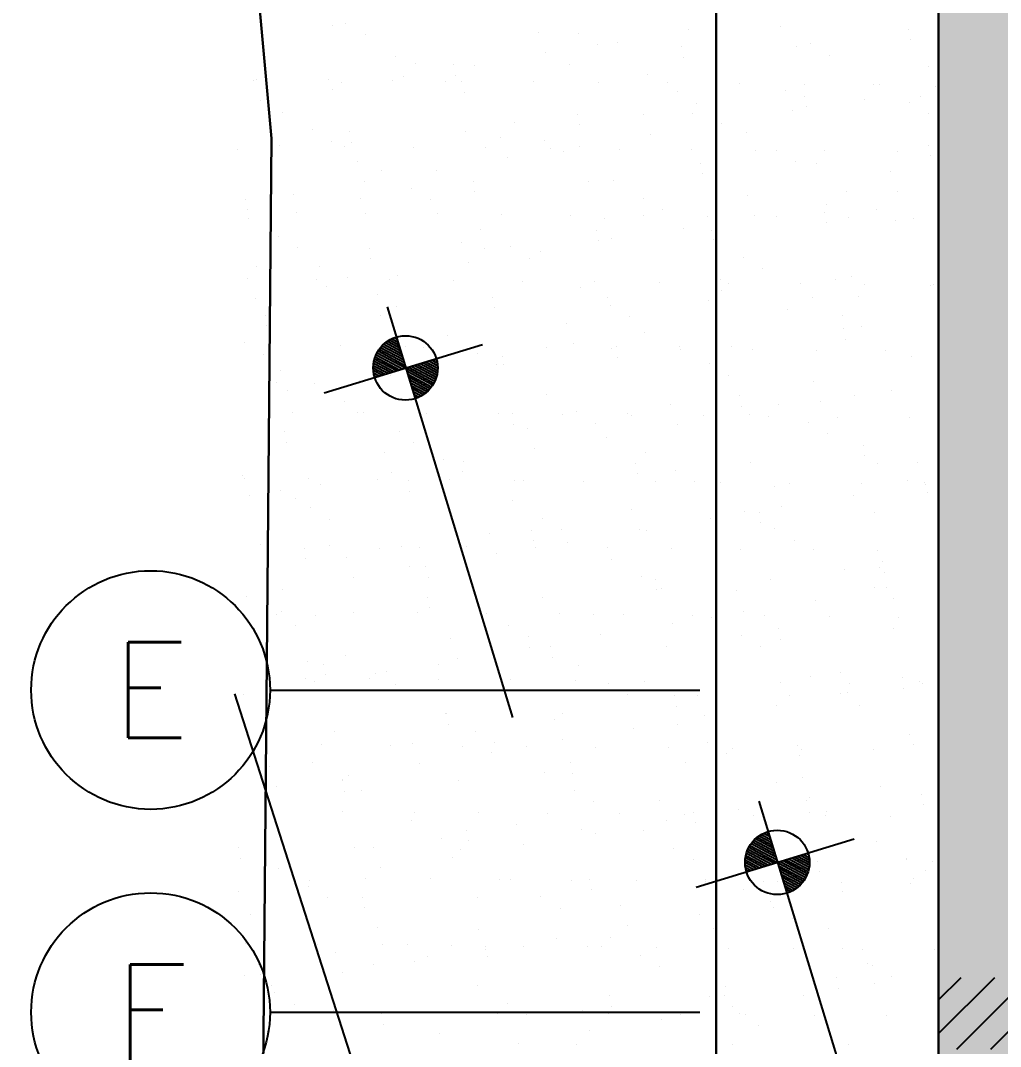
# Model space of a CAD drawing. Header units: millimetres. Extents: x -3 to 53, y -269 to 39.
# Drawn here: x -1.922 to 0.13, y 29.053 to 31.203 of the extents above; entities that cross this region are included whole.
import ezdxf
from ezdxf.enums import TextEntityAlignment as Align
from ezdxf.xclip import XClip

# ---------------------------------------------------------------- set-up
doc = ezdxf.new("R2010")
doc.units = ezdxf.units.MM
doc.header["$LTSCALE"] = 15
doc.header["$XCLIPFRAME"] = 2
for name, pattern in [('ACAD_ISO07W100', [3, 0, -3]), ('HIDDEN2', [0.1875, 0.125, -0.0625]), ('PHANTOM', [63.5, 31.75, -6.35, 6.35, -6.35, 6.35, -6.35]), ('PHANTOM2', [1.25, 0.625, -0.125, 0.125, -0.125, 0.125, -0.125])]:
    doc.linetypes.add(name, pattern=pattern)
doc.layers.get('0').update_dxf_attribs({"color": 250})
for name, color, linetype in [('A-EJES', 251, 'PHANTOM'), ('A-EST HATCH', 250, 'Continuous'), ('A-EST PLACAS', 250, 'Continuous'), ('A-MURO BAJO', 251, 'Continuous'), ('A-PROYECCIONES', 250, 'HIDDEN2'), ('DLP_VERDE', 250, 'Continuous'), ('MURO CF 60', 250, 'Continuous')]:
    doc.layers.add(name, color=color, linetype=linetype)
doc.layers.add('A-MUROS', color=252, linetype='Continuous', lineweight=30)
doc.styles.add('R80', font='ARIALN.TTF', dxfattribs={"height": 2.03})
doc.styles.add('ROMANS', font='romans.shx', dxfattribs={"width": 0.8})

# ---------------------------------------------------------------- blocks, each defined once
blk = doc.blocks.new('A$C9f73720c')
at = {"linetype": 'Continuous'}
h = blk.add_hatch(dxfattribs=at)
h.set_pattern_fill('_USER', color=256, scale=0.0045, angle=45.009, style=0, pattern_type=0)
h.set_pattern_definition([(45.00902432, (1638.109574, 1277.779984), (-0.003182365118, 0.003181362805), [])])
h.paths.add_polyline_path([(44.7063, 84.287), (44.7738, 84.287, 0.409209), (44.7063, 84.3533)])
h.paths.add_polyline_path([(44.6388, 84.287, 0.004279), (44.6388, 84.2858, 0.414214), (44.7063, 84.2183), (44.7063, 84.287)])
h = blk.add_hatch(dxfattribs=at)
h.set_pattern_fill('_USER', color=256, scale=0.0045, angle=45.009, style=0, pattern_type=0)
h.set_pattern_definition([(45.00902432, (1636.8914062, 1277.3377863), (-0.003182365118, 0.003181362805), [])])
h.paths.add_polyline_path([(43.4882, 83.8448), (43.5557, 83.8448, 0.409209), (43.4882, 83.9111)])
h.paths.add_polyline_path([(43.4207, 83.8448, 0.004279), (43.4207, 83.8436, 0.414214), (43.4882, 83.7761), (43.4882, 83.8448)])
for p, q in [((44.7064, 84.1081, 0), (44.7063, 84.4542, 0)), ((45.4728, 84.2871, 0), (44.5728, 84.287, 0)), ((43.4882, 83.6659, 0), (43.4881, 84.012, 0)), ((44.2546, 83.8449, 0), (43.3546, 83.8448, 0))]:
    blk.add_line(p, q)
for centre in [(44.7063, 84.2858, 0), (43.4882, 83.8436, 0)]:
    blk.add_circle(centre, 0.0675, dxfattribs=at)
at = {"layer": 'A-MURO BAJO'}
blk.add_line((50.4928, 82.8724, 0), (38.0994, 86.656, 0), dxfattribs=at)
at = {"layer": 'A-PROYECCIONES'}
blk.add_line((24.1717, 83.0338, 0), (49.065, 83.3701, 0), dxfattribs=at)
at = {"layer": 'DLP_VERDE'}
blk.add_line((38.0993, 86.6557), (50.4927, 82.8724), dxfattribs=at)
at = {"layer": 'DLP_VERDE', "lineweight": 30}
for p, q in [((40.2443, 85.5138, 0), (46.9749, 83.4592, 0)), ((41.3736, 84.0437, 0), (42.9469, 83.7157, 0)), ((42.9469, 83.7157, 0), (46.2679, 82.6696, 0))]:
    blk.add_line(p, q, dxfattribs=at)
at = {"layer": 'DLP_VERDE', "linetype": 'Continuous'}
for p, q in [((43.2049, 85.0754), (43.2049, 85.0754)), ((43.2494, 85.0774), (43.2494, 85.0774)), ((43.1171, 85.0592), (43.1171, 85.0592)), ((43.1391, 85.0563), (43.1391, 85.0563)), ((43.2991, 85.0474), (43.2991, 85.0474)), ((43.2581, 85.0406), (43.2581, 85.0406)), ((43.3621, 85.027), (43.3621, 85.027)), ((43.2647, 85.0159), (43.2647, 85.0159)), ((43.3841, 85.0241), (43.3841, 85.0241)), ((43.2109, 84.9666), (43.2109, 84.9666)), ((43.3552, 84.9604), (43.3552, 84.9604)), ((43.207, 84.9534), (43.207, 84.9534)), ((43.4987, 84.9522), (43.4987, 84.9522)), ((43.6446, 84.9453), (43.6446, 84.9453)), ((43.645, 84.9529), (43.645, 84.9529)), ((43.2316, 84.9273), (43.2316, 84.9273)), ((43.3914, 84.9343), (43.3914, 84.9343)), ((43.4359, 84.9362), (43.4359, 84.9362)), ((43.4921, 84.9147), (43.4921, 84.9147)), ((43.1211, 84.8844), (43.1211, 84.8844)), ((43.4577, 84.8832), (43.4577, 84.8832)), ((43.7748, 84.8643), (43.7748, 84.8643)), ((43.0867, 84.8528), (43.0867, 84.8528)), ((43.4039, 84.8339), (43.4039, 84.8339)), ((43.0839, 84.8234), (43.0839, 84.8234)), ((43.1635, 84.8156), (43.1635, 84.8156)), ((43.3098, 84.8163), (43.3098, 84.8163)), ((43.4581, 84.8233), (43.4581, 84.8233)), ((43.6016, 84.8151), (43.6016, 84.8151)), ((43.7478, 84.8157), (43.7478, 84.8157)), ((43.8961, 84.8228), (43.8961, 84.8228)), ((43.9909, 84.8111), (43.9909, 84.8111)), ((44.0353, 84.8131), (44.0353, 84.8131)), ((44.0396, 84.8145), (44.0396, 84.8145)), ((44.056, 84.8124), (44.056, 84.8124)), ((43.033, 84.8036), (43.033, 84.8036)), ((43.1879, 84.8098), (43.1879, 84.8098)), ((43.21, 84.8069), (43.21, 84.8069)), ((43.3289, 84.7912), (43.3289, 84.7912)), ((43.5779, 84.7931), (43.5779, 84.7931)), ((43.6224, 84.795), (43.6224, 84.795)), ((43.8311, 84.8041), (43.8311, 84.8041)), ((43.165, 84.7751), (43.165, 84.7751)), ((43.2094, 84.777), (43.2094, 84.777)), ((43.4181, 84.7861), (43.4181, 84.7861)), ((43.433, 84.7775), (43.433, 84.7775)), ((43.455, 84.7746), (43.455, 84.7746)), ((43.685, 84.782), (43.685, 84.782)), ((44.0216, 84.7809), (44.0216, 84.7809)), ((43.3141, 84.7517), (43.3141, 84.7517)), ((43.574, 84.7589), (43.574, 84.7589)), ((43.6506, 84.7505), (43.6506, 84.7505)), ((43.678, 84.7452), (43.678, 84.7452)), ((43.7, 84.7423), (43.7, 84.7423)), ((43.819, 84.7267), (43.819, 84.7267)), ((43.9678, 84.7316), (43.9678, 84.7316)), ((43.2797, 84.7201), (43.2797, 84.7201)), ((43.923, 84.713), (43.923, 84.713)), ((43.945, 84.7101), (43.945, 84.7101)), ((43.1229, 84.6867), (43.1229, 84.6867)), ((43.5609, 84.6862), (43.5609, 84.6862)), ((43.5969, 84.7012), (43.5969, 84.7012)), ((43.999, 84.6857), (43.999, 84.6857)), ((44.064, 84.6944), (44.064, 84.6944)), ((44.4306, 84.681), (44.4306, 84.681)), ((44.437, 84.6851), (44.437, 84.6851)), ((43.226, 84.6709), (43.226, 84.6709)), ((43.2664, 84.6785), (43.2664, 84.6785)), ((43.4126, 84.6792), (43.4126, 84.6792)), ((43.7044, 84.678), (43.7044, 84.678)), ((43.8507, 84.6786), (43.8507, 84.6786)), ((44.0176, 84.663), (44.0176, 84.663)), ((44.1424, 84.6774), (44.1424, 84.6774)), ((44.168, 84.6807), (44.168, 84.6807)), ((44.1774, 84.67), (44.1774, 84.67)), ((44.1901, 84.6778), (44.1901, 84.6778)), ((44.2218, 84.6719), (44.2218, 84.6719)), ((44.2489, 84.6797), (44.2489, 84.6797)), ((44.2887, 84.6781), (44.2887, 84.6781)), ((44.3091, 84.6622), (44.3091, 84.6622)), ((44.5805, 84.6769), (44.5805, 84.6769)), ((43.6046, 84.6449), (43.6046, 84.6449)), ((43.7644, 84.6519), (43.7644, 84.6519)), ((43.8089, 84.6539), (43.8089, 84.6539)), ((43.878, 84.6493), (43.878, 84.6493)), ((44.2145, 84.6482), (44.2145, 84.6482)), ((44.4131, 84.6485), (44.4131, 84.6485)), ((44.4351, 84.6456), (44.4351, 84.6456)), ((42.9829, 84.6178), (42.9829, 84.6178)), ((43.1916, 84.6269), (43.1916, 84.6269)), ((43.3515, 84.6339), (43.3515, 84.6339)), ((43.3959, 84.6358), (43.3959, 84.6358)), ((43.5071, 84.619), (43.5071, 84.619)), ((43.8436, 84.6178), (43.8436, 84.6178)), ((44.5317, 84.6293), (44.5317, 84.6293)), ((44.5541, 84.6299), (44.5541, 84.6299)), ((44.1608, 84.5989), (44.1608, 84.5989)), ((44.6581, 84.6162), (44.6581, 84.6162)), ((44.6801, 84.6133), (44.6801, 84.6133)), ((44.7991, 84.5976), (44.7991, 84.5976)), ((43.0138, 84.5926), (43.0138, 84.5926)), ((43.0358, 84.5897), (43.0358, 84.5897)), ((43.1362, 84.5886), (43.1362, 84.5886)), ((43.1548, 84.574), (43.1548, 84.574)), ((43.4727, 84.5874), (43.4727, 84.5874)), ((44.8128, 84.5774), (44.8128, 84.5774)), ((43.1017, 84.5571), (43.1017, 84.5571)), ((43.2588, 84.5603), (43.2588, 84.5603)), ((43.2808, 84.5574), (43.2808, 84.5574)), ((43.7899, 84.5685), (43.7899, 84.5685)), ((43.0774, 84.5426), (43.0774, 84.5426)), ((43.2257, 84.5496), (43.2257, 84.5496)), ((43.3692, 84.5414), (43.3692, 84.5414)), ((43.3998, 84.5417), (43.3998, 84.5417)), ((43.4189, 84.5382), (43.4189, 84.5382)), ((43.5155, 84.5421), (43.5155, 84.5421)), ((43.6638, 84.5491), (43.6638, 84.5491)), ((43.8072, 84.5409), (43.8072, 84.5409)), ((43.9535, 84.5415), (43.9535, 84.5415)), ((44.1018, 84.5486), (44.1018, 84.5486)), ((44.2453, 84.5403), (44.2453, 84.5403)), ((44.3915, 84.541), (44.3915, 84.541)), ((44.4083, 84.5307), (44.4083, 84.5307)), ((44.4419, 84.547), (44.4419, 84.547)), ((44.5398, 84.548), (44.5398, 84.548)), ((44.6171, 84.5398), (44.6171, 84.5398)), ((44.6833, 84.5398), (44.6833, 84.5398)), ((44.7769, 84.5468), (44.7769, 84.5468)), ((44.7784, 84.5458), (44.7784, 84.5458)), ((44.8213, 84.5488), (44.8213, 84.5488)), ((44.8296, 84.5405), (44.8296, 84.5405)), ((44.9779, 84.5475), (44.9779, 84.5475)), ((43.5038, 84.528), (43.5038, 84.528)), ((43.5259, 84.5251), (43.5259, 84.5251)), ((43.6448, 84.5095), (43.6448, 84.5095)), ((43.9509, 84.5107), (43.9509, 84.5107)), ((43.9954, 84.5127), (43.9954, 84.5127)), ((44.071, 84.5166), (44.071, 84.5166)), ((44.2041, 84.5218), (44.2041, 84.5218)), ((44.3639, 84.5288), (44.3639, 84.5288)), ((44.4075, 84.5155), (44.4075, 84.5155)), ((43.048, 84.5078), (43.048, 84.5078)), ((43.538, 84.4927), (43.538, 84.4927)), ((43.5824, 84.4947), (43.5824, 84.4947)), ((43.7488, 84.4958), (43.7488, 84.4958)), ((43.7709, 84.4929), (43.7709, 84.4929)), ((43.7911, 84.5038), (43.7911, 84.5038)), ((44.7247, 84.4966), (44.7247, 84.4966)), ((42.9651, 84.4677), (42.9651, 84.4677)), ((43.125, 84.4747), (43.125, 84.4747)), ((43.1694, 84.4766), (43.1694, 84.4766)), ((43.3781, 84.4857), (43.3781, 84.4857)), ((43.7001, 84.4863), (43.7001, 84.4863)), ((43.8899, 84.4772), (43.8899, 84.4772)), ((44.0366, 84.4851), (44.0366, 84.4851)), ((44.3538, 84.4662), (44.3538, 84.4662)), ((43.3291, 84.4559), (43.3291, 84.4559)), ((43.6657, 84.4547), (43.6657, 84.4547)), ((43.9939, 84.4635), (43.9939, 84.4635)), ((44.0159, 84.4606), (44.0159, 84.4606)), ((44.1349, 84.445), (44.1349, 84.445)), ((45.0058, 84.4447), (45.0058, 84.4447)), ((42.9582, 84.4255), (42.9582, 84.4255)), ((43.2947, 84.4244), (43.2947, 84.4244)), ((43.9828, 84.4359), (43.9828, 84.4359)), ((44.2389, 84.4313), (44.2389, 84.4313)), ((44.2609, 84.4284), (44.2609, 84.4284)), ((43.034, 84.4048), (43.034, 84.4048)), ((43.1803, 84.4055), (43.1803, 84.4055)), ((43.3286, 84.4125), (43.3286, 84.4125)), ((43.472, 84.4043), (43.472, 84.4043)), ((43.6119, 84.4055), (43.6119, 84.4055)), ((43.6183, 84.405), (43.6183, 84.405)), ((43.7666, 84.412), (43.7666, 84.412)), ((43.9101, 84.4038), (43.9101, 84.4038)), ((44.0563, 84.4044), (44.0563, 84.4044)), ((44.2046, 84.4115), (44.2046, 84.4115)), ((44.3481, 84.4032), (44.3481, 84.4032)), ((44.3799, 84.4127), (44.3799, 84.4127)), ((44.4944, 84.4039), (44.4944, 84.4039)), ((44.6349, 84.4143), (44.6349, 84.4143)), ((44.6427, 84.4109), (44.6427, 84.4109)), ((44.7861, 84.4027), (44.7861, 84.4027)), ((44.9324, 84.4034), (44.9324, 84.4034)), ((44.9634, 84.4056), (44.9634, 84.4056)), ((44.9714, 84.4131), (44.9714, 84.4131)), ((45.0078, 84.4076), (45.0078, 84.4076)), ((45.0807, 84.4104), (45.0807, 84.4104)), ((42.9238, 84.394), (42.9238, 84.394)), ((44.264, 84.3839), (44.264, 84.3839)), ((44.3906, 84.3806), (44.3906, 84.3806)), ((44.4839, 84.399), (44.4839, 84.399)), ((44.506, 84.3961), (44.506, 84.3961)), ((44.5504, 84.3876), (44.5504, 84.3876)), ((44.5948, 84.3895), (44.5948, 84.3895)), ((44.6005, 84.3828), (44.6005, 84.3828)), ((44.625, 84.3804), (44.625, 84.3804)), ((44.8036, 84.3987), (44.8036, 84.3987)), ((43.241, 84.3751), (43.241, 84.3751)), ((43.9776, 84.3626), (43.9776, 84.3626)), ((44.1374, 84.3696), (44.1374, 84.3696)), ((44.1819, 84.3715), (44.1819, 84.3715)), ((44.729, 84.3667), (44.729, 84.3667)), ((44.751, 84.3638), (44.751, 84.3638)), ((44.9177, 84.3639), (44.9177, 84.3639)), ((42.9806, 84.3568), (42.9806, 84.3568)), ((43.0846, 84.3431), (43.0846, 84.3431)), ((43.1067, 84.3402), (43.1067, 84.3402)), ((43.5646, 84.3446), (43.5646, 84.3446)), ((43.7245, 84.3515), (43.7245, 84.3515)), ((43.7689, 84.3535), (43.7689, 84.3535)), ((43.893, 84.3536), (43.893, 84.3536)), ((44.2296, 84.3524), (44.2296, 84.3524)), ((44.87, 84.3482), (44.87, 84.3482)), ((42.9429, 84.3174), (42.9429, 84.3174)), ((43.1516, 84.3265), (43.1516, 84.3265)), ((43.2257, 84.3245), (43.2257, 84.3245)), ((43.3115, 84.3335), (43.3115, 84.3335)), ((43.3559, 84.3355), (43.3559, 84.3355)), ((43.5221, 84.3232), (43.5221, 84.3232)), ((43.8586, 84.322), (43.8586, 84.322)), ((44.5467, 84.3335), (44.5467, 84.3335)), ((44.974, 84.3345), (44.974, 84.3345)), ((44.996, 84.3316), (44.996, 84.3316)), ((45.115, 84.3159), (45.115, 84.3159)), ((42.8985, 84.3155), (42.8985, 84.3155)), ((43.3297, 84.3108), (43.3297, 84.3108)), ((43.3517, 84.3079), (43.3517, 84.3079)), ((44.1758, 84.3032), (44.1758, 84.3032)), ((42.9934, 84.2759), (42.9934, 84.2759)), ((43.1512, 84.2928), (43.1512, 84.2928)), ((43.4314, 84.2754), (43.4314, 84.2754)), ((43.4707, 84.2923), (43.4707, 84.2923)), ((43.4877, 84.2917), (43.4877, 84.2917)), ((43.5747, 84.2786), (43.5747, 84.2786)), ((43.5967, 84.2757), (43.5967, 84.2757)), ((43.8049, 84.2728), (43.8049, 84.2728)), ((43.8694, 84.2749), (43.8694, 84.2749)), ((44.3075, 84.2744), (44.3075, 84.2744)), ((44.7455, 84.2738), (44.7455, 84.2738)), ((44.8279, 84.2816), (44.8279, 84.2816)), ((43.1168, 84.2613), (43.1168, 84.2613)), ((43.1368, 84.2677), (43.1368, 84.2677)), ((43.2831, 84.2684), (43.2831, 84.2684)), ((43.5749, 84.2672), (43.5749, 84.2672)), ((43.7157, 84.26), (43.7157, 84.26)), ((43.7211, 84.2679), (43.7211, 84.2679)), ((44.0129, 84.2667), (44.0129, 84.2667)), ((44.1592, 84.2673), (44.1592, 84.2673)), ((44.4509, 84.2661), (44.4509, 84.2661)), ((44.4569, 84.2512), (44.4569, 84.2512)), ((44.5972, 84.2668), (44.5972, 84.2668)), ((44.889, 84.2656), (44.889, 84.2656)), ((44.9901, 84.2575), (44.9901, 84.2575)), ((45.0352, 84.2663), (45.0352, 84.2663)), ((43.434, 84.2424), (43.434, 84.2424)), ((43.8197, 84.2463), (43.8197, 84.2463)), ((43.8417, 84.2434), (43.8417, 84.2434)), ((44.3684, 84.2303), (44.3684, 84.2303)), ((44.5771, 84.2395), (44.5771, 84.2395)), ((44.7369, 84.2464), (44.7369, 84.2464)), ((44.7813, 84.2484), (44.7813, 84.2484)), ((44.7935, 84.2501), (44.7935, 84.2501)), ((43.063, 84.2121), (43.063, 84.2121)), ((43.911, 84.2104), (43.911, 84.2104)), ((43.9554, 84.2123), (43.9554, 84.2123)), ((43.9607, 84.2278), (43.9607, 84.2278)), ((44.0647, 84.2141), (44.0647, 84.2141)), ((44.086, 84.2209), (44.086, 84.2209)), ((44.0868, 84.2112), (44.0868, 84.2112)), ((44.1641, 84.2214), (44.1641, 84.2214)), ((44.3239, 84.2284), (44.3239, 84.2284)), ((44.4225, 84.2197), (44.4225, 84.2197)), ((43.498, 84.1923), (43.498, 84.1923)), ((43.5424, 84.1943), (43.5424, 84.1943)), ((43.7151, 84.1905), (43.7151, 84.1905)), ((43.7511, 84.2034), (43.7511, 84.2034)), ((44.0516, 84.1893), (44.0516, 84.1893)), ((44.2058, 84.1955), (44.2058, 84.1955)), ((44.7397, 84.2008), (44.7397, 84.2008)), ((42.9251, 84.1673), (42.9251, 84.1673)), ((43.085, 84.1743), (43.085, 84.1743)), ((43.1294, 84.1762), (43.1294, 84.1762)), ((43.3381, 84.1854), (43.3381, 84.1854)), ((44.3098, 84.1818), (44.3098, 84.1818)), ((44.3318, 84.1789), (44.3318, 84.1789)), ((44.3688, 84.1705), (44.3688, 84.1705)), ((43.3442, 84.1601), (43.3442, 84.1601)), ((43.6807, 84.159), (43.6807, 84.159)), ((44.4508, 84.1632), (44.4508, 84.1632)), ((44.5548, 84.1495), (44.5548, 84.1495)), ((44.5768, 84.1466), (44.5768, 84.1466)), ((45.0208, 84.1489), (45.0208, 84.1489)), ((42.9105, 84.1259), (42.9105, 84.1259)), ((42.9325, 84.123), (42.9325, 84.123)), ((42.9479, 84.1318), (42.9479, 84.1318)), ((42.9732, 84.1298), (42.9732, 84.1298)), ((43.0962, 84.1388), (43.0962, 84.1388)), ((43.2397, 84.1306), (43.2397, 84.1306)), ((43.3097, 84.1286), (43.3097, 84.1286)), ((43.386, 84.1313), (43.386, 84.1313)), ((43.5342, 84.1383), (43.5342, 84.1383)), ((43.6777, 84.1301), (43.6777, 84.1301)), ((43.824, 84.1308), (43.824, 84.1308)), ((43.9723, 84.1378), (43.9723, 84.1378)), ((43.9979, 84.1401), (43.9979, 84.1401)), ((44.1157, 84.1296), (44.1157, 84.1296)), ((44.262, 84.1302), (44.262, 84.1302)), ((44.4103, 84.1373), (44.4103, 84.1373)), ((44.5538, 84.129), (44.5538, 84.129)), ((44.6958, 84.131), (44.6958, 84.131)), ((44.7001, 84.1297), (44.7001, 84.1297)), ((44.8483, 84.1367), (44.8483, 84.1367)), ((44.9918, 84.1285), (44.9918, 84.1285)), ((43.0515, 84.1073), (43.0515, 84.1073)), ((43.6269, 84.1097), (43.6269, 84.1097)), ((44.6499, 84.1185), (44.6499, 84.1185)), ((44.7998, 84.1173), (44.7998, 84.1173)), ((44.8219, 84.1144), (44.8219, 84.1144)), ((44.9234, 84.1053), (44.9234, 84.1053)), ((44.9678, 84.1072), (44.9678, 84.1072)), ((44.9864, 84.1174), (44.9864, 84.1174)), ((42.9388, 84.0982), (42.9388, 84.0982)), ((43.1555, 84.0936), (43.1555, 84.0936)), ((43.1775, 84.0907), (43.1775, 84.0907)), ((43.256, 84.0794), (43.256, 84.0794)), ((44.279, 84.0882), (44.279, 84.0882)), ((44.3506, 84.0802), (44.3506, 84.0802)), ((44.5104, 84.0872), (44.5104, 84.0872)), ((44.5549, 84.0892), (44.5549, 84.0892)), ((44.6155, 84.087), (44.6155, 84.087)), ((44.7636, 84.0983), (44.7636, 84.0983)), ((44.9408, 84.0987), (44.9408, 84.0987)), ((45.0449, 84.085), (45.0449, 84.085)), ((43.2965, 84.0751), (43.2965, 84.0751)), ((43.4005, 84.0614), (43.4005, 84.0614)), ((43.4226, 84.0585), (43.4226, 84.0585)), ((43.9081, 84.0578), (43.9081, 84.0578)), ((43.9376, 84.0622), (43.9376, 84.0622)), ((44.0975, 84.0692), (44.0975, 84.0692)), ((44.1419, 84.0711), (44.1419, 84.0711)), ((44.9327, 84.0681), (44.9327, 84.0681)), ((42.8851, 84.049), (42.8851, 84.049)), ((43.5246, 84.0442), (43.5246, 84.0442)), ((43.5415, 84.0428), (43.5415, 84.0428)), ((43.6845, 84.0512), (43.6845, 84.0512)), ((43.7289, 84.0531), (43.7289, 84.0531)), ((44.2446, 84.0566), (44.2446, 84.0566)), ((44.5618, 84.0378), (44.5618, 84.0378)), ((42.8585, 84.0151), (42.8585, 84.0151)), ((42.9029, 84.017), (42.9029, 84.017)), ((43.1116, 84.0262), (43.1116, 84.0262)), ((43.2715, 84.0331), (43.2715, 84.0331)), ((43.3159, 84.0351), (43.3159, 84.0351)), ((43.5371, 84.0274), (43.5371, 84.0274)), ((43.6456, 84.0291), (43.6456, 84.0291)), ((43.6676, 84.0262), (43.6676, 84.0262)), ((43.8737, 84.0263), (43.8737, 84.0263)), ((42.9045, 83.994), (42.9045, 83.994)), ((43.0508, 83.9947), (43.0508, 83.9947)), ((43.1662, 83.9971), (43.1662, 83.9971)), ((43.199, 84.0017), (43.199, 84.0017)), ((43.3425, 83.9935), (43.3425, 83.9935)), ((43.4888, 83.9942), (43.4888, 83.9942)), ((43.5027, 83.9959), (43.5027, 83.9959)), ((43.6371, 84.0012), (43.6371, 84.0012)), ((43.7866, 84.0106), (43.7866, 84.0106)), ((43.8906, 83.9969), (43.8906, 83.9969)), ((43.9126, 83.994), (43.9126, 83.994)), ((43.9268, 83.9937), (43.9268, 83.9937)), ((44.0751, 84.0007), (44.0751, 84.0007)), ((44.1908, 84.0074), (44.1908, 84.0074)), ((44.3649, 83.9931), (44.3649, 83.9931)), ((44.5131, 84.0002), (44.5131, 84.0002)), ((44.9512, 83.9996), (44.9512, 83.9996)), ((43.7805, 83.993), (43.7805, 83.993)), ((43.8199, 83.977), (43.8199, 83.977)), ((44.0316, 83.9783), (44.0316, 83.9783)), ((44.2186, 83.9925), (44.2186, 83.9925)), ((44.6566, 83.9919), (44.6566, 83.9919)), ((44.8029, 83.9926), (44.8029, 83.9926)), ((44.8429, 83.9858), (44.8429, 83.9858)), ((42.7953, 83.9667), (42.7953, 83.9667)), ((43.1318, 83.9655), (43.1318, 83.9655)), ((44.1356, 83.9646), (44.1356, 83.9646)), ((44.1576, 83.9617), (44.1576, 83.9617)), ((44.472, 83.9555), (44.472, 83.9555)), ((44.8085, 83.9543), (44.8085, 83.9543)), ((44.9501, 83.9571), (44.9501, 83.9571)), ((42.7609, 83.9352), (42.7609, 83.9352)), ((43.449, 83.9467), (43.449, 83.9467)), ((44.2766, 83.946), (44.2766, 83.946)), ((44.3284, 83.93), (44.3284, 83.93)), ((44.3806, 83.9323), (44.3806, 83.9323)), ((44.4027, 83.9294), (44.4027, 83.9294)), ((44.5371, 83.9391), (44.5371, 83.9391)), ((44.6969, 83.9461), (44.6969, 83.9461)), ((44.7414, 83.948), (44.7414, 83.948)), ((43.0781, 83.9163), (43.0781, 83.9163)), ((43.871, 83.91), (43.871, 83.91)), ((43.9154, 83.9119), (43.9154, 83.9119)), ((44.101, 83.9251), (44.101, 83.9251)), ((44.1241, 83.921), (44.1241, 83.921)), ((44.284, 83.928), (44.284, 83.928)), ((44.4376, 83.9239), (44.4376, 83.9239)), ((44.5217, 83.9138), (44.5217, 83.9138)), ((42.7583, 83.9058), (42.7583, 83.9058)), ((42.8773, 83.8901), (42.8773, 83.8901)), ((43.458, 83.892), (43.458, 83.892)), ((43.5024, 83.8939), (43.5024, 83.8939)), ((43.7111, 83.903), (43.7111, 83.903)), ((43.7301, 83.8947), (43.7301, 83.8947)), ((44.0666, 83.8936), (44.0666, 83.8936)), ((44.6257, 83.9001), (44.6257, 83.9001)), ((44.6477, 83.8972), (44.6477, 83.8972)), ((44.7547, 83.9051), (44.7547, 83.9051)), ((42.8638, 83.8652), (42.8638, 83.8652)), ((42.8851, 83.8669), (42.8851, 83.8669)), ((42.9813, 83.8764), (42.9813, 83.8764)), ((43.0034, 83.8735), (43.0034, 83.8735)), ((43.045, 83.8739), (43.045, 83.8739)), ((43.0894, 83.8759), (43.0894, 83.8759)), ((43.2981, 83.885), (43.2981, 83.885)), ((43.3019, 83.8646), (43.3019, 83.8646)), ((43.3592, 83.8644), (43.3592, 83.8644)), ((44.3838, 83.8747), (44.3838, 83.8747)), ((44.7667, 83.8815), (44.7667, 83.8815)), ((44.8707, 83.8678), (44.8707, 83.8678)), ((44.8927, 83.8649), (44.8927, 83.8649)), ((43.0073, 83.8569), (43.0073, 83.8569)), ((43.1224, 83.8579), (43.1224, 83.8579)), ((43.1536, 83.8576), (43.1536, 83.8576)), ((43.2264, 83.8442), (43.2264, 83.8442)), ((43.4453, 83.8564), (43.4453, 83.8564)), ((43.5916, 83.8571), (43.5916, 83.8571)), ((43.6957, 83.8632), (43.6957, 83.8632)), ((43.7399, 83.8641), (43.7399, 83.8641)), ((43.8834, 83.8559), (43.8834, 83.8559)), ((44.0129, 83.8443), (44.0129, 83.8443)), ((44.0297, 83.8565), (44.0297, 83.8565)), ((44.1779, 83.8636), (44.1779, 83.8636)), ((44.3214, 83.8553), (44.3214, 83.8553)), ((44.4677, 83.856), (44.4677, 83.856)), ((44.616, 83.8631), (44.616, 83.8631)), ((44.7594, 83.8548), (44.7594, 83.8548)), ((44.9057, 83.8555), (44.9057, 83.8555)), ((42.9883, 83.834), (42.9883, 83.834)), ((43.2484, 83.8413), (43.2484, 83.8413)), ((43.3248, 83.8328), (43.3248, 83.8328)), ((43.3674, 83.8256), (43.3674, 83.8256)), ((44.6649, 83.8228), (44.6649, 83.8228)), ((42.9538, 83.8025), (42.9538, 83.8025)), ((43.4714, 83.8119), (43.4714, 83.8119)), ((43.4934, 83.809), (43.4934, 83.809)), ((43.642, 83.814), (43.642, 83.814)), ((44.8834, 83.8049), (44.8834, 83.8049)), ((44.9279, 83.8068), (44.9279, 83.8068)), ((43.271, 83.7836), (43.271, 83.7836)), ((43.6124, 83.7934), (43.6124, 83.7934)), ((43.7164, 83.7797), (43.7164, 83.7797)), ((44.294, 83.7924), (44.294, 83.7924)), ((44.3106, 83.7799), (44.3106, 83.7799)), ((44.4705, 83.7868), (44.4705, 83.7868)), ((44.5149, 83.7888), (44.5149, 83.7888)), ((44.6305, 83.7913), (44.6305, 83.7913)), ((44.7236, 83.7979), (44.7236, 83.7979)), ((43.7385, 83.7768), (43.7385, 83.7768)), ((43.8574, 83.7611), (43.8574, 83.7611)), ((43.8976, 83.7618), (43.8976, 83.7618)), ((43.9231, 83.7621), (43.9231, 83.7621)), ((44.0575, 83.7688), (44.0575, 83.7688)), ((44.1019, 83.7708), (44.1019, 83.7708)), ((44.2596, 83.7609), (44.2596, 83.7609)), ((44.9477, 83.7724), (44.9477, 83.7724)), ((42.9001, 83.7532), (42.9001, 83.7532)), ((43.4846, 83.7438), (43.4846, 83.7438)), ((43.6445, 83.7508), (43.6445, 83.7508)), ((43.6889, 83.7527), (43.6889, 83.7527)), ((43.9614, 83.7474), (43.9614, 83.7474)), ((43.9835, 83.7445), (43.9835, 83.7445)), ((44.5768, 83.742), (44.5768, 83.742)), ((42.8184, 83.721), (42.8184, 83.721)), ((42.8185, 83.7147), (42.8185, 83.7147)), ((42.8629, 83.7167), (42.8629, 83.7167)), ((42.9667, 83.7281), (42.9667, 83.7281)), ((43.0716, 83.7258), (43.0716, 83.7258)), ((43.1102, 83.7198), (43.1102, 83.7198)), ((43.2315, 83.7328), (43.2315, 83.7328)), ((43.2564, 83.7205), (43.2564, 83.7205)), ((43.2759, 83.7347), (43.2759, 83.7347)), ((43.4047, 83.7275), (43.4047, 83.7275)), ((43.5482, 83.7193), (43.5482, 83.7193)), ((43.5522, 83.7317), (43.5522, 83.7317)), ((43.6945, 83.72), (43.6945, 83.72)), ((43.8427, 83.727), (43.8427, 83.727)), ((43.8887, 83.7305), (43.8887, 83.7305)), ((43.9862, 83.7188), (43.9862, 83.7188)), ((44.1025, 83.7288), (44.1025, 83.7288)), ((44.1325, 83.7194), (44.1325, 83.7194)), ((44.2065, 83.7151), (44.2065, 83.7151)), ((44.2808, 83.7265), (44.2808, 83.7265)), ((44.4243, 83.7182), (44.4243, 83.7182)), ((44.5705, 83.7189), (44.5705, 83.7189)), ((44.7188, 83.7259), (44.7188, 83.7259)), ((44.8623, 83.7177), (44.8623, 83.7177)), ((43.1812, 83.7013), (43.1812, 83.7013)), ((43.5177, 83.7002), (43.5177, 83.7002)), ((44.2059, 83.7116), (44.2059, 83.7116)), ((44.2285, 83.7122), (44.2285, 83.7122)), ((44.3475, 83.6966), (44.3475, 83.6966)), ((43.8349, 83.6813), (43.8349, 83.6813)), ((44.4515, 83.6829), (44.4515, 83.6829)), ((44.4735, 83.68), (44.4735, 83.68)), ((44.8579, 83.6901), (44.8579, 83.6901)), ((43.1468, 83.6698), (43.1468, 83.6698)), ((43.464, 83.6509), (43.464, 83.6509)), ((44.487, 83.6597), (44.487, 83.6597)), ((44.5925, 83.6643), (44.5925, 83.6643)), ((44.6965, 83.6506), (44.6965, 83.6506)), ((44.8235, 83.6586), (44.8235, 83.6586)), ((44.9101, 83.6567), (44.9101, 83.6567)), ((42.9482, 83.6407), (42.9482, 83.6407)), ((44.1161, 83.6294), (44.1161, 83.6294)), ((44.2884, 83.6296), (44.2884, 83.6296)), ((44.4526, 83.6282), (44.4526, 83.6282)), ((44.4971, 83.6387), (44.4971, 83.6387)), ((44.657, 83.6457), (44.657, 83.6457)), ((44.7014, 83.6476), (44.7014, 83.6476)), ((44.7186, 83.6477), (44.7186, 83.6477)), ((44.8376, 83.6321), (44.8376, 83.6321)), ((43.0522, 83.627), (43.0522, 83.627)), ((43.0742, 83.6241), (43.0742, 83.6241)), ((43.0931, 83.6205), (43.0931, 83.6205)), ((43.1932, 83.6084), (43.1932, 83.6084)), ((43.831, 83.6096), (43.831, 83.6096)), ((43.8754, 83.6116), (43.8754, 83.6116)), ((44.0841, 83.6207), (44.0841, 83.6207)), ((44.244, 83.6276), (44.244, 83.6276)), ((44.7698, 83.6093), (44.7698, 83.6093)), ((43.2972, 83.5947), (43.2972, 83.5947)), ((43.3193, 83.5918), (43.3193, 83.5918)), ((43.418, 83.5916), (43.418, 83.5916)), ((43.4624, 83.5935), (43.4624, 83.5935)), ((43.5076, 83.5904), (43.5076, 83.5904)), ((43.6711, 83.6026), (43.6711, 83.6026)), ((43.7451, 83.599), (43.7451, 83.599)), ((43.9456, 83.5899), (43.9456, 83.5899)), ((44.0817, 83.5978), (44.0817, 83.5978)), ((44.3836, 83.5894), (44.3836, 83.5894)), ((44.8217, 83.5888), (44.8217, 83.5888)), ((43.213, 83.5827), (43.213, 83.5827)), ((43.2581, 83.5846), (43.2581, 83.5846)), ((43.3593, 83.5834), (43.3593, 83.5834)), ((43.3742, 83.5686), (43.3742, 83.5686)), ((43.4383, 83.5762), (43.4383, 83.5762)), ((43.651, 83.5822), (43.651, 83.5822)), ((43.7107, 83.5675), (43.7107, 83.5675)), ((43.7973, 83.5829), (43.7973, 83.5829)), ((44.0891, 83.5817), (44.0891, 83.5817)), ((44.2353, 83.5823), (44.2353, 83.5823)), ((44.3988, 83.5789), (44.3988, 83.5789)), ((44.5271, 83.5811), (44.5271, 83.5811)), ((44.6734, 83.5818), (44.6734, 83.5818)), ((43.5423, 83.5625), (43.5423, 83.5625)), ((43.5643, 83.5596), (43.5643, 83.5596)), ((43.6833, 83.5439), (43.6833, 83.5439)), ((44.0279, 83.5486), (44.0279, 83.5486)), ((43.3398, 83.5371), (43.3398, 83.5371)), ((43.7873, 83.5302), (43.7873, 83.5302)), ((43.8093, 83.5273), (43.8093, 83.5273)), ((44.68, 83.527), (44.68, 83.527)), ((43.657, 83.5182), (43.657, 83.5182)), ((43.9283, 83.5116), (43.9283, 83.5116)), ((44.8435, 83.5045), (44.8435, 83.5045)), ((44.0323, 83.4979), (44.0323, 83.4979)), ((44.0544, 83.495), (44.0544, 83.495)), ((44.1733, 83.4794), (44.1733, 83.4794)), ((44.2706, 83.4795), (44.2706, 83.4795)), ((44.309, 83.4967), (44.309, 83.4967)), ((44.4305, 83.4865), (44.4305, 83.4865)), ((44.4749, 83.4884), (44.4749, 83.4884)), ((44.6456, 83.4955), (44.6456, 83.4955)), ((44.6836, 83.4975), (44.6836, 83.4975)), ((43.8576, 83.4615), (43.8576, 83.4615)), ((43.9381, 83.4663), (43.9381, 83.4663)), ((44.0175, 83.4684), (44.0175, 83.4684)), ((44.0619, 83.4704), (44.0619, 83.4704)), ((44.2746, 83.4651), (44.2746, 83.4651)), ((44.2773, 83.4657), (44.2773, 83.4657)), ((44.2994, 83.4628), (44.2994, 83.4628)), ((43.6045, 83.4504), (43.6045, 83.4504)), ((43.6104, 83.4533), (43.6104, 83.4533)), ((43.6489, 83.4523), (43.6489, 83.4523)), ((43.7539, 83.4451), (43.7539, 83.4451)), ((43.9001, 83.4458), (43.9001, 83.4458)), ((43.9037, 83.4348), (43.9037, 83.4348)), ((44.0484, 83.4528), (44.0484, 83.4528)), ((44.1919, 83.4446), (44.1919, 83.4446)), ((44.3382, 83.4452), (44.3382, 83.4452)), ((44.4184, 83.4471), (44.4184, 83.4471)), ((44.4865, 83.4523), (44.4865, 83.4523)), ((44.5918, 83.4462), (44.5918, 83.4462)), ((44.6299, 83.444), (44.6299, 83.444)), ((44.7762, 83.4447), (44.7762, 83.4447)), ((44.2209, 83.4159), (44.2209, 83.4159)), ((44.5224, 83.4334), (44.5224, 83.4334)), ((44.5444, 83.4305), (44.5444, 83.4305)), ((44.6634, 83.4149), (44.6634, 83.4149)), ((44.7674, 83.4012), (44.7674, 83.4012)), ((44.7894, 83.3983), (44.7894, 83.3983)), ((43.85, 83.3855), (43.85, 83.3855)), ((44.502, 83.364), (44.502, 83.364)), ((44.1311, 83.3336), (44.1311, 83.3336)), ((44.204, 83.3273), (44.204, 83.3273)), ((44.2484, 83.3292), (44.2484, 83.3292)), ((44.4571, 83.3383), (44.4571, 83.3383)), ((44.4676, 83.3324), (44.4676, 83.3324)), ((44.617, 83.3453), (44.617, 83.3453)), ((44.6614, 83.3472), (44.6614, 83.3472)), ((44.0441, 83.3203), (44.0441, 83.3203)), ((44.1513, 83.3157), (44.1513, 83.3157)), ((44.2947, 83.3075), (44.2947, 83.3075)), ((44.441, 83.3081), (44.441, 83.3081)), ((44.5893, 83.3152), (44.5893, 83.3152)), ((44.7328, 83.3069), (44.7328, 83.3069)), ((44.7848, 83.3135), (44.7848, 83.3135)), ((44.0967, 83.3021), (44.0967, 83.3021)), ((44.4139, 83.2832), (44.4139, 83.2832)), ((44.695, 83.2313), (44.695, 83.2313)), ((44.3482, 83.2162), (44.3482, 83.2162)), ((44.3702, 83.2133), (44.3702, 83.2133)), ((44.6606, 83.1997), (44.6606, 83.1997)), ((44.4349, 83.188), (44.4349, 83.188)), ((44.4892, 83.1977), (44.4892, 83.1977)), ((44.5932, 83.184), (44.5932, 83.184)), ((44.6153, 83.1811), (44.6153, 83.1811)), ((44.6436, 83.1971), (44.6436, 83.1971)), ((44.6921, 83.1781), (44.6921, 83.1781)), ((44.5439, 83.171), (44.5439, 83.171)), ((44.7343, 83.1654), (44.7343, 83.1654)), ((44.6068, 83.1505), (44.6068, 83.1505))]:
    blk.add_line(p, q, dxfattribs=at)
at = {"style": 'R80'}
for height, rotation, p in [(0.09, 0.009, (39.554, 141.0046, 0)), (0.09, 0.009, (45.7984, 139.3226, 0)), (0.09, 0.009, (50.4634, 135.3578, 0)), (0.09, 0.009, (41.9784, 129.0436, 0)), (0.09, 0.009, (37.8409, 128.6089, 0)), (0.09, 0.009, (35.483, 116.3582, 0)), (0.09, 0.009, (38.5607, 113.6321, 0)), (0.09, 0.009, (45.1292, 84.3757, 0)), (0.09, 0.009, (43.9111, 83.9335, 0)), (0.09, 0.009, (43.1485, 83.401, 0)), (0.09, 0.009, (28.0067, 80.1071, 0)), (0.09, 0.009, (44.3753, 79.9046, 0)), (0.09, 0.009, (55.151, 79.2173, 0)), (0.09, 0.009, (38.2608, 76.0049)), (0.09, 0.009, (39.0036, 75.5558)), (0.09, 0.009, (27.5137, 75.2133, 0)), (0.09, 0.009, (27.5137, 75.2133, 0)), (0.09, 0.009, (39.8519, 75.1543)), (0.09, 0.009, (25.3599, 70.2709, 0)), (0.09, 0.009, (32.1646, 69.192, 0)), (0.09, 0.009, (32.1646, 69.192, 0)), (0.09, 0.009, (26.9947, 68.6392, 0)), (0.09, 0.009, (59.8504, 67.3859, 0)), (0.09, 0.009, (24.839, 65.5107, 0)), (0.09, 0.009, (24.839, 65.5107, 0)), (0.09, 0.009, (33.5008, 60.261, 0)), (0.09, 0.009, (33.5008, 60.261, 0)), (0.09, 347.3908, (17.1069, 59.2726, 0)), (0.09, 0.009, (26.4708, 59.2035, 0)), (0.09, 0.009, (26.4708, 59.2035, 0)), (0.09, 0.009, (23.1216, 58.7685, 0)), (0.09, 0.009, (23.1216, 58.7685, 0)), (0.09, 0.009, (27.6632, 55.3959, 0)), (0.09, 0.009, (27.6632, 55.3959, 0)), (0.09, 0.009, (22.2239, 54.9818, 0)), (0.09, 0.009, (22.2239, 54.9818, 0)), (0.09, 0.009, (65.7174, 53.5803, 0)), (0.09, 0.009, (38.377, 51.7166, 0)), (0.09, 0.009, (38.377, 51.7166, 0)), (0.09, 0.009, (21.0294, 51.3767, 0)), (0.09, 0.009, (21.0294, 51.3767, 0)), (0.09, 0.009, (29.4091, 50.8876, 0)), (0.09, 0.009, (29.4091, 50.8876, 0)), (0.09, 0.009, (22.5184, 48.0808, 0)), (0.09, 0.009, (22.5184, 48.0808, 0)), (0.09, 0.009, (32.8305, 47.9478, 0)), (0.09, 0.009, (38.6414, 47.9238, 0)), (0.09, 1.5576, (45.5013, 47.0033, 0)), (0.09, 1.5576, (45.5013, 47.0033, 0)), (0.09, 1.5576, (42.9613, 45.8781, 0)), (0.09, 0.009, (31.2252, 43.4352, 0)), (0.09, 0.009, (31.2252, 43.4352, 0)), (0.09, 0.009, (24.8291, 43.3056, 0)), (0.09, 0.009, (24.8291, 43.3056, 0)), (0.09, 0.009, (28.8684, 42.6092, 0)), (0.09, 0.009, (28.8684, 42.6092, 0)), (0.09, 0.009, (46.0815, 42.4048, 0)), (0.09, 0.009, (19.0307, 42.0559, 0)), (0.09, 0.009, (19.0307, 42.0559, 0)), (0.09, 0.009, (70.9067, 41.0329, 0)), (0.09, 0.009, (22.7765, 38.7407, 0)), (0.09, 0.009, (22.7765, 38.7407, 0)), (0.09, 0.009, (17.8952, 37.4624, 0)), (0.09, 0.009, (17.8952, 37.4624, 0)), (0.09, 0.009, (25.8226, 33.2142, 0)), (0.09, 0.009, (21.5027, 31.2754, 0)), (0.1403, 0.009, (43.0178, 29.8778, 0)), (0.09, 0.009, (24.3978, 29.2659, 0)), (0.09, 0.009, (49.7565, 29.0287, 0)), (0.09, 0.009, (16.51, 28.4123, 0)), (0.09, 0.009, (16.51, 28.4123, 0)), (0.09, 0.009, (40.7946, 24.893, 0)), (0.09, 0.009, (18.1268, 23.6374, 0)), (0.09, 0.009, (20.346, 20.3291, 0)), (0.09, 0.009, (38.3365, 19.4632, 0)), (0.09, 0.009, (18.2869, 15.9828, 0)), (0.09, 0.009, (36.6694, 12.5977, 0)), (0.09, 337.7998, (24.7536, 11.2334, 0)), (0.09, 0.009, (33.5928, 10.3508, 0)), (0.09, 337.7998, (21.6109, 10.1247, 0)), (0.09, 337.7998, (16.5605, 9.5998, 0)), (0.09, 337.7998, (29.9414, 8.9534, 0)), (0.09, 337.7998, (31.6402, 7.9561, 0)), (0.09, 337.7998, (26.736, 7.7966, 0)), (0.09, 337.7998, (32.0288, 7.0232, 0)), (0.09, 0.009, (16.5347, 5.5678, 0)), (0.09, 0.009, (23.3239, 5.5763, 0)), (0.09, 0.009, (34.4718, 3.6379, 0))]:
    blk.add_attdef('N.P.T.+0.00', text='', height=height, rotation=rotation, dxfattribs=at).set_placement(p, align=Align.MIDDLE_CENTER)
for p in [(49.9263, 138.2431, 0), (56.6904, 136.252, 0), (60.5336, 135.5237, 0), (42.6322, 135.1839), (46.2516, 126.9171), (35.1548, 97.8545, 0), (31.2618, 93.9445, 0), (17.9393, 86.8861, 0), (34.7444, 85.6148, 0), (35.5048, 81.4636, 0), (34.6534, 76.9929, 0), (59.6668, 73.2509), (40.4113, 65.8421, 0), (43.5611, 65.2125, 0), (64.4681, 61.3857), (43.9111, 51.4927, 0), (32.9744, 51.0828, 0), (69.3242, 50.0814, 0), (48.0327, 50.0735, 0), (52.9599, 39.4701, 0), (74.4159, 35.7467, 0)]:
    blk.add_attdef('N.P.T.+0.00', text='', height=0.2109, dxfattribs=at).set_placement(p, align=Align.MIDDLE_CENTER)
blk = doc.blocks.new('est_P1')
at = {"layer": 'A-EST HATCH'}
h = blk.add_hatch(color=256, dxfattribs=at)
h.dxf.hatch_style = 1
h.paths.add_polyline_path([(-9.144, -13.7899), (-9.144, -7.725), (-10.644, -7.725), (-10.644, -8.475), (-10.794, -8.475), (-10.794, -7.525), (-8.994, -7.525), (-8.994, -8.4), (-7.494, -8.4), (-7.494, -7.9), (-7.344, -7.9), (-7.344, -8.6), (-8.994, -8.6), (-8.994, -13.7899)])
h.paths.add_polyline_path([(-30.244, -3.725), (-28.644, -3.725), (-28.644, -0.625), (-29.844, -0.625), (-29.844, -0.475), (-28.494, -0.475), (-28.494, -3.875), (-30.244, -3.875)])
h.paths.add_polyline_path([(-31.044, -0.475), (-31.194, -0.475), (-31.194, -3.875), (-31.044, -3.875)])
h.paths.add_polyline_path([(-36.544, 0), (-36.844, 0), (-36.844, -0.15), (-36.694, -0.15), (-36.694, -3.225), (-36.544, -3.225)])
h.paths.add_polyline_path([(-33.594, -0.625), (-33.594, -3.725), (-31.994, -3.725), (-31.994, -3.875), (-33.744, -3.875), (-33.744, -0.475), (-32.394, -0.475), (-32.394, -0.625)])
h.paths.add_polyline_path([(-42.844, -0.15), (-43.444, -0.15), (-43.444, 0), (-42.694, 0), (-42.694, -3.4), (-43.844, -3.4), (-43.844, -3.25), (-42.844, -3.25)])
h.paths.add_polyline_path([(-44.644, 0), (-44.644, -3.4), (-44.794, -3.4), (-44.794, 0)])
h.paths.add_polyline_path([(-45.594, -3.25), (-47.194, -3.25), (-47.194, -0.15), (-45.994, -0.15), (-45.994, 0), (-47.344, 0), (-47.344, -3.4), (-45.594, -3.4)])
h.paths.add_polyline_path([(-42.844, -13.7), (-43.444, -13.7), (-43.444, -13.85), (-42.694, -13.85), (-42.694, -10.45), (-43.844, -10.45), (-43.844, -10.6), (-42.844, -10.6)])
h.paths.add_polyline_path([(-44.644, -13.85), (-44.644, -10.45), (-44.794, -10.45), (-44.794, -13.85)])
h.paths.add_polyline_path([(-45.594, -10.6), (-47.194, -10.6), (-47.194, -13.7), (-45.994, -13.7), (-45.994, -13.85), (-47.344, -13.85), (-47.344, -10.45), (-45.594, -10.45)])
h.paths.add_polyline_path([(-39.994, -10.35), (-39.844, -10.35), (-39.844, -13.6999), (-39.694, -13.6999), (-39.694, -13.8499), (-39.994, -13.8499)])
h.paths.add_polyline_path([(-30.244, -10.125), (-28.644, -10.125), (-28.644, -13.225), (-29.844, -13.225), (-29.844, -13.375), (-28.494, -13.375), (-28.494, -9.975), (-30.244, -9.975)])
h.paths.add_polyline_path([(-31.044, -13.375), (-31.194, -13.375), (-31.194, -9.975), (-31.044, -9.975)])
h.paths.add_polyline_path([(-36.544, -13.85), (-36.844, -13.8499), (-36.844, -13.7), (-36.694, -13.7), (-36.694, -10.625), (-36.544, -10.625)])
h.paths.add_polyline_path([(-33.594, -13.225), (-33.594, -10.125), (-31.994, -10.125), (-31.994, -9.975), (-33.744, -9.975), (-33.744, -13.375), (-32.394, -13.375), (-32.394, -13.225)])
h.paths.add_polyline_path([(-17.094, -3.725), (-18.694, -3.725), (-18.694, -0.625), (-17.494, -0.625), (-17.494, -0.475), (-18.844, -0.475), (-18.844, -3.875), (-17.094, -3.875)])
h.paths.add_polyline_path([(-16.294, -0.475), (-16.144, -0.475), (-16.144, -3.875), (-16.294, -3.875)])
h.paths.add_polyline_path([(-10.494, 0), (-10.494, -0.15), (-10.644, -0.15), (-10.644, -3.225), (-10.794, -3.225), (-10.794, 0)])
h.paths.add_polyline_path([(-13.744, -0.625), (-13.744, -3.725), (-15.344, -3.725), (-15.344, -3.875), (-13.594, -3.875), (-13.594, -0.475), (-14.944, -0.475), (-14.944, -0.625)])
h.paths.add_polyline_path([(-8.994, -5.25), (-7.344, -5.25), (-7.344, -5.95), (-7.494, -5.95), (-7.494, -5.45), (-8.994, -5.45), (-8.994, -6.325), (-10.794, -6.325), (-10.794, -5.375), (-10.644, -5.375), (-10.644, -6.125), (-9.144, -6.125), (-9.144, -0.06), (-8.994, -0.06)])
h.paths.add_polyline_path([(-4.494, -0.15), (-3.894, -0.15), (-3.894, 0), (-4.644, 0), (-4.644, -3.4), (-3.494, -3.4), (-3.494, -3.25), (-4.494, -3.25)])
h.paths.add_polyline_path([(-2.694, 0), (-2.694, -3.4), (-2.544, -3.4), (-2.544, 0)])
h.paths.add_polyline_path([(-1.744, -3.25), (-0.144, -3.25), (-0.144, -0.15), (-1.344, -0.15), (-1.344, 0), (0.006, 0), (0.006, -3.4), (-1.744, -3.4)])
h.paths.add_polyline_path([(-2.694, -13.85), (-2.694, -10.4499), (-2.544, -10.4499), (-2.544, -13.85)])
h.paths.add_polyline_path([(-1.744, -10.5999), (-0.144, -10.5999), (-0.144, -13.7), (-1.344, -13.7), (-1.344, -13.85), (0.006, -13.85), (0.006, -10.4499), (-1.744, -10.4499)])
h.paths.add_polyline_path([(-7.344, -10.35), (-7.494, -10.35), (-7.494, -13.6999), (-7.644, -13.6999), (-7.644, -13.8499), (-7.344, -13.85)])
h.paths.add_polyline_path([(-17.094, -10.125), (-18.694, -10.125), (-18.694, -13.225), (-17.494, -13.225), (-17.494, -13.375), (-18.844, -13.375), (-18.844, -9.975), (-17.094, -9.975)])
h.paths.add_polyline_path([(-16.294, -13.375), (-16.144, -13.375), (-16.144, -9.975), (-16.294, -9.975)])
h.paths.add_polyline_path([(-10.794, -13.85), (-10.494, -13.8499), (-10.494, -13.6999), (-10.644, -13.7), (-10.644, -10.625), (-10.794, -10.625)])
h.paths.add_polyline_path([(-13.744, -13.225), (-13.744, -10.125), (-15.344, -10.125), (-15.344, -9.975), (-13.594, -9.975), (-13.594, -13.375), (-14.944, -13.375), (-14.944, -13.225)])
h.paths.add_polyline_path([(-38.344, -7.525), (-36.544, -7.525), (-36.544, -8.475), (-36.694, -8.475), (-36.694, -7.725), (-38.194, -7.725), (-38.194, -13.7899), (-38.344, -13.7899), (-38.344, -8.6), (-39.994, -8.6), (-39.994, -7.9), (-39.844, -7.9), (-39.844, -8.4), (-38.344, -8.4)])
h.paths.add_polyline_path([(-4.644, -13.85), (-4.644, -10.4499), (-3.494, -10.4499), (-3.494, -10.5999), (-4.494, -10.5999), (-4.494, -13.7), (-3.894, -13.7), (-3.894, -13.85)])
h.paths.add_polyline_path([(-1.7407, -5.5), (-1.594, -5.5), (-1.594, -4.3), (-3.744, -4.3), (-3.744, -4.45), (-3.294, -4.45), (-3.294, -6.05), (-3.094, -6.05), (-3.094, -4.45), (-1.744, -4.45), (-1.744, -5.5)], flags=17)
h.paths.add_polyline_path([(-1.7407, -8.3499), (-1.594, -8.3499), (-1.594, -9.5499), (-3.744, -9.5499), (-3.744, -9.3999), (-3.294, -9.4), (-3.294, -7.8), (-3.094, -7.8), (-3.094, -9.4), (-1.744, -9.3999), (-1.744, -8.3499)], flags=17)
h.paths.add_polyline_path([(-7.494, -6.85), (-4.644, -6.85), (-4.644, -4.3), (-4.494, -4.3), (-4.494, -6.85), (-1.744, -6.85), (-1.744, -6.25), (-1.594, -6.25), (-1.594, -6.85), (1.156, -6.85), (1.156, -2.8), (1.356, -2.8), (1.356, -11.05), (1.156, -11.05), (1.156, -7), (-1.594, -7), (-1.594, -7.5999), (-1.744, -7.5999), (-1.744, -7), (-4.494, -7), (-4.494, -9.5499), (-4.644, -9.5499), (-4.644, -7), (-7.494, -7)])
h.paths.add_polyline_path([(-7.344, 0), (-7.344, -3.5), (-7.494, -3.5), (-7.494, -0.15), (-7.644, -0.15), (-7.644, 0)])
h.paths.add_polyline_path([(-38.344, -0.06), (-38.344, -5.25), (-39.994, -5.25), (-39.994, -5.95), (-39.844, -5.95), (-39.844, -5.45), (-38.344, -5.45), (-38.344, -6.325), (-36.544, -6.325), (-36.544, -5.375), (-36.694, -5.375), (-36.694, -6.125), (-38.194, -6.125), (-38.194, -0.06)])
h.paths.add_polyline_path([(-45.744, -6.85), (-48.494, -6.85), (-48.494, -2.8), (-48.694, -2.8), (-48.694, -11.0499), (-48.494, -11.0499), (-48.494, -6.9999), (-45.744, -7), (-45.744, -7.6), (-45.594, -7.6), (-45.594, -7), (-42.844, -7), (-42.844, -9.55), (-42.694, -9.55), (-42.694, -6.9999), (-39.8439, -6.9999), (-39.8439, -6.85), (-42.694, -6.85), (-42.694, -4.3), (-42.844, -4.3), (-42.844, -6.85), (-45.594, -6.85), (-45.594, -6.25), (-45.744, -6.25)])
h.paths.add_polyline_path([(-39.994, 0), (-39.694, 0), (-39.694, -0.15), (-39.844, -0.15), (-39.8439, -3.5), (-39.994, -3.5)])
h.paths.add_polyline_path([(-45.5972, -5.5), (-45.744, -5.5), (-45.744, -4.3), (-43.594, -4.3), (-43.594, -4.45), (-44.044, -4.45), (-44.044, -6.05), (-44.244, -6.05), (-44.244, -4.45), (-45.594, -4.45), (-45.594, -5.5)], flags=17)
h.paths.add_polyline_path([(-45.5972, -8.35), (-45.744, -8.35), (-45.744, -9.55), (-43.594, -9.55), (-43.594, -9.4), (-44.044, -9.4), (-44.044, -7.8), (-44.244, -7.8), (-44.244, -9.4), (-45.594, -9.4), (-45.594, -8.35)], flags=17)
h.paths.add_polyline_path([(-25.344, -6.325), (-25.494, -6.325), (-25.494, -2.625), (-25.344, -2.625)])
h.paths.add_polyline_path([(-21.094, -6.325), (-11.694, -6.325), (-11.694, -6.175), (-15.244, -6.175), (-15.244, -4.775), (-15.444, -4.775), (-15.444, -6.175), (-18.344, -6.175), (-18.344, -4.775), (-18.494, -4.775), (-18.494, -6.175), (-20.894, -6.175), (-20.894, -4.925), (-19.244, -4.925), (-19.244, -4.775), (-21.519, -4.775), (-21.519, -4.925), (-21.094, -4.925)])
h.paths.add_polyline_path([(-21.544, -6.325), (-23.544, -6.325), (-23.544, -6.175), (-21.694, -6.175), (-21.694, -2.775), (-23.544, -2.775), (-23.544, -2.625), (-21.694, -2.625), (-21.694, -0.475), (-20.844, -0.475), (-20.844, -0.625), (-21.544, -0.625)])
h.paths.add_polyline_path([(-26.244, -4.925), (-26.244, -6.325), (-35.644, -6.325), (-35.644, -6.175), (-32.094, -6.175), (-32.094, -4.775), (-31.894, -4.775), (-31.894, -6.175), (-28.994, -6.175), (-28.994, -4.775), (-28.844, -4.775), (-28.844, -6.175), (-26.444, -6.175), (-26.444, -4.925), (-28.094, -4.925), (-28.094, -4.775), (-25.899, -4.7733), (-25.899, -4.9233)])
h.paths.add_polyline_path([(-25.874, -0.6233), (-26.494, -0.625), (-26.494, -0.475), (-25.674, -0.4733), (-25.674, -6.3233), (-25.874, -6.3233)])
h.paths.add_polyline_path([(-25.674, -9.0983), (-25.674, -13.3733), (-26.494, -13.375), (-26.494, -13.225), (-25.874, -13.2233), (-25.874, -9.0983)])
h.paths.add_polyline_path([(-27.644, -9.075), (-27.644, -8.925), (-25.874, -8.9234), (-25.874, -7.6733), (-28.394, -7.675), (-28.394, -9.075), (-28.544, -9.075), (-28.544, -7.675), (-31.894, -7.675), (-31.894, -9.075), (-32.094, -9.075), (-32.094, -7.675), (-35.644, -7.675), (-35.644, -7.525), (-25.674, -7.5234), (-25.674, -9.0733)])
h.paths.add_polyline_path([(-19.694, -9.075), (-19.694, -8.925), (-21.494, -8.925), (-21.494, -7.675), (-18.944, -7.675), (-18.944, -9.075), (-18.794, -9.075), (-18.794, -7.675), (-15.444, -7.675), (-15.444, -9.075), (-15.244, -9.075), (-15.244, -7.675), (-11.694, -7.675), (-11.694, -7.525), (-21.694, -7.525), (-21.694, -9.075)])
h.paths.add_polyline_path([(-22.694, -12.8249), (-25.344, -12.825), (-25.344, -10.175), (-22.994, -10.175), (-22.994, -9.625), (-22.694, -9.625), (-22.694, -9.475), (-23.144, -9.475), (-23.144, -10.025), (-25.344, -10.025), (-25.344, -7.675), (-24.144, -7.675), (-24.144, -7.525), (-25.494, -7.525), (-25.494, -12.975), (-22.694, -12.975)])
h.paths.add_polyline_path([(-21.694, -13.375), (-20.844, -13.375), (-20.844, -13.225), (-21.544, -13.225), (-21.544, -9.1), (-21.694, -9.1)])
at = {"layer": 'A-EST PLACAS', "elevation": 0}
blk.add_lwpolyline([(-45.744, -6.85), (-48.494, -6.85), (-48.494, -2.8), (-48.694, -2.8), (-48.694, -11.0499), (-48.494, -11.0499), (-48.494, -6.9999), (-45.744, -7), (-45.744, -7.6), (-45.594, -7.6), (-45.594, -7), (-42.844, -7), (-42.844, -9.55), (-42.694, -9.55), (-42.694, -6.9999), (-39.8439, -6.9999), (-39.8439, -6.85), (-42.694, -6.85), (-42.694, -4.3), (-42.844, -4.3), (-42.844, -6.85), (-45.594, -6.85), (-45.594, -6.25), (-45.744, -6.25)], close=True, dxfattribs=at)
blk = doc.blocks.new('Ejes_Torre G')
at = {"layer": 'A-EJES', "linetype": 'PHANTOM2', "ltscale": 0.5}
for points in [[(-1.4, 7.6), (-0.5, 7.6)], [(-1.4, 6.925), (-0.5, 6.925)]]:
    blk.add_lwpolyline(points, dxfattribs=at)
at = {"layer": 'A-EJES', "linetype": 'Continuous'}
for centre in [(-1.65, 7.6), (-1.65, 6.925)]:
    blk.add_circle(centre, 0.25, dxfattribs=at)
at = {"layer": 'A-EJES', "linetype": 'Continuous', "style": 'ROMANS'}
for s, p in [('E', (-1.65, 7.6)), ('F', (-1.65, 6.925))]:
    blk.add_text(s, height=0.2, dxfattribs=at).set_placement(p, align=Align.MIDDLE_CENTER)

msp = doc.modelspace()

# ---------------------------------------------------------------- block references
at = {"linetype": 'ACAD_ISO07W100', "ltscale": 5}
ref = msp.add_blockref('A$C9f73720c', (-94.0043, 47.5864), dxfattribs=dict(at, rotation=286.9770955472961))
XClip(ref).set_block_clipping_path([(53.9739667831, 80.2683385944), (69.3730303047, 130.7085147865), (51.0595701083, 136.2994971771), (35.6605065867, 85.8593209849)])

# ---------------------------------------------------------------- next in the draw order: hatches: boundary and pattern name
at = {"layer": 'MURO CF 60'}
h = msp.add_hatch(dxfattribs=at)
h.set_pattern_fill('_USER', color=256, scale=0.05, angle=45, pattern_type=0)
h.set_pattern_definition([(45, (359.999405, -25.002057), (-0.035355339, 0.035355339), [])])
h.paths.add_polyline_path([(8.6994, 29.1979), (-0.0006, 29.198), (-0.0006, 29.0479), (8.6994, 29.0479)])

# ---------------------------------------------------------------- next in the draw order: linework, layer by layer
at = {"layer": 'A-MUROS'}
msp.add_lwpolyline([(2.95, 29.2), (0.2, 29.2), (0.2, 33.25), (0, 33.25), (0, 25), (0.2, 25), (0.2, 29.05), (2.95, 29.05)], dxfattribs=at)

# ---------------------------------------------------------------- next in the draw order: block references
msp.add_blockref('est_P1', (48.694, 36.0499, 0))
msp.add_blockref('Ejes_Torre G', (0, 22.2), dxfattribs=at)

doc.saveas('drawing.dxf')
